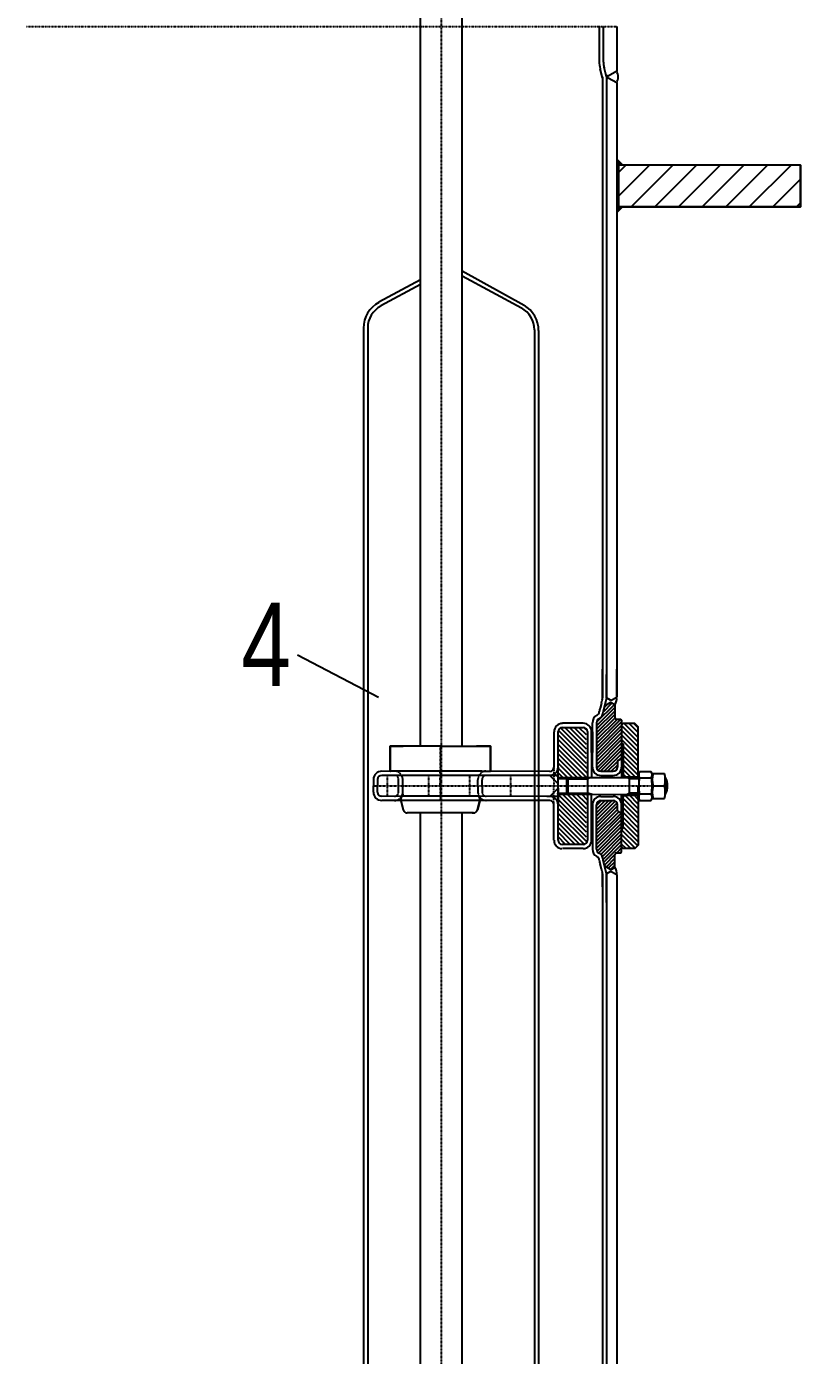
# Model space of a CAD drawing. Extents: x 77471 to 85881, y 26709 to 38599.
# Drawn here: x 83125 to 84052, y 34330 to 35921 of the extents above; entities that cross this region are included whole.
import ezdxf
from ezdxf.enums import TextEntityAlignment as Align

# ---------------------------------------------------------------- set-up
doc = ezdxf.new("R2010")
doc.units = 0
doc.header["$MEASUREMENT"] = 0
for name, pattern in [('DASHDOT', [1, 0.5, -0.25, 0, -0.25]), ('DASHED', [0.75, 0.5, -0.25]), ('DIVIDE', [1.25, 0.5, -0.25, 0, -0.25, 0, -0.25])]:
    doc.linetypes.add(name, pattern=pattern)
for name, color, linetype in [('10', 7, 'CONTINUOUS'), ('15', 7, 'CONTINUOUS'), ('20', 7, 'CONTINUOUS'), ('21', 7, 'CONTINUOUS'), ('22', 7, 'CONTINUOUS'), ('30', 7, 'CONTINUOUS'), ('5', 7, 'CONTINUOUS'), ('60', 7, 'CONTINUOUS')]:
    doc.layers.add(name, color=color, linetype=linetype)
doc.styles.get("Standard").update_dxf_attribs({"font": 'txt', "height": 0.2})

msp = doc.modelspace()

# ---------------------------------------------------------------- linework, layer by layer
at = {"layer": '10', "color": 2, "linetype": 'DASHDOT'}
for p, q in [((83621.8, 36687.6), (83621.8, 33082.3)), ((83620.7, 35059.1), (83620.7, 35029.1))]:
    msp.add_line(p, q, dxfattribs=at)
at = {"layer": '10', "color": 3, "linetype": 'Continuous'}
for p, q in [((83596.8, 35059.1), (83596.8, 36389.9)), ((83646.8, 35059.1), (83646.8, 36389.8)), ((83810.8, 35920.8), (83810.8, 35879.3)), ((83815.8, 35920.8), (83815.8, 35879.3)), ((83831.8, 35920.8), (83831.8, 35867.2)), ((83814.9, 35859.2), (83811.9, 35870.3)), ((83819.8, 35860.5), (83816.8, 35871.6)), ((84051.8, 35755), (83831.8, 35755)), ((83833.8, 35755), (83833.8, 35705)), ((83833.8, 35746.1), (83842.7, 35755)), ((83833.8, 35717.8), (83870.9, 35755)), ((83849.2, 35705), (83899.2, 35755)), ((83877.5, 35705), (83927.5, 35755)), ((83905.8, 35705), (83955.8, 35755)), ((83934.1, 35705), (83984.1, 35755)), ((83962.4, 35705), (84012.4, 35755)), ((83990.6, 35705), (84040.6, 35755)), ((84051.8, 35755), (84051.8, 35705)), ((84018.9, 35705), (84051.8, 35737.9)), ((84047.2, 35705), (84051.8, 35709.6)), ((84051.8, 35705), (83831.8, 35705)), ((83666.3, 34999.1), (83575.1, 34999.1)), ((83596.8, 33719.1), (83596.8, 34979)), ((83646.8, 33719.1), (83646.8, 34978.4))]:
    msp.add_line(p, q, dxfattribs=at)
at = {"layer": '10', "color": 3, "linetype": 'DIVIDE'}
msp.add_line((83125.4, 35920.8), (83831.8, 35920.8), dxfattribs=at)
at = {"layer": '10', "color": 92, "linetype": 'Continuous'}
for p, q in [((83814.8, 35860.4), (83814.8, 35116.8)), ((83819.8, 35860.5), (83819.8, 35116.6)), ((83831.8, 35853.7), (83831.8, 35117.6)), ((83814.8, 35117.1), (83814.8, 35151.2)), ((83819.7, 35151.2), (83819.7, 35116.9)), ((83831.8, 35117.9), (83831.8, 35151.2)), ((83819.8, 35116.9), (83819.8, 35144.9)), ((83814.7, 35132.7), (83814.7, 35116.9)), ((83828.7, 35104.6), (83807.7, 35083.6)), ((83828.7, 35108.8), (83807.8, 35087.9)), ((83813.8, 35110.7), (83811.9, 35104.8)), ((83819.7, 35116.9), (83815.7, 35100.7)), ((83826.5, 35110.8), (83815.7, 35100)), ((83824.3, 35111.4), (83817.5, 35107.5)), ((83821, 35109.5), (83817.6, 35106.2)), ((83824.3, 35114.3), (83819.7, 35116.9)), ((83824.3, 35114.3), (83825.4, 35114.3)), ((83824.3, 35111.4), (83825.4, 35111.4)), ((83825.4, 35114.3), (83831.8, 35117.9)), ((83825.4, 35111.4), (83829.7, 35109)), ((83829.7, 35109), (83829.7, 35093.4)), ((83802.7, 35033.9), (83802.7, 35087.2)), ((83828.7, 35100.4), (83807.7, 35079.4)), ((83828.7, 35096.1), (83807.7, 35075.1)), ((83829.1, 35092.3), (83807.7, 35070.9)), ((83832.6, 35091.5), (83807.7, 35066.6)), ((83836.8, 35091.4), (83807.7, 35062.4)), ((83837.7, 35088.1), (83807.7, 35058.1)), ((83807.7, 35087.2), (83807.7, 35033.9)), ((83831.7, 35091.4), (83836.7, 35091.4)), ((83836.7, 35091.4), (83837.7, 35090.4)), ((83837.7, 35090.4), (83837.7, 35021.4)), ((83837.7, 35083.9), (83807.7, 35053.9)), ((83837.7, 35079.7), (83807.7, 35049.7)), ((83837.7, 35075.4), (83807.7, 35045.4)), ((83837.7, 35071.2), (83807.7, 35041.2)), ((83560.7, 35059.1), (83560.7, 35029.1)), ((83620.7, 35059.1), (83560.7, 35059.1)), ((83560.7, 35059.1), (83560.7, 35029.1)), ((83561.1, 35059.1), (83560.7, 35058.7)), ((83620.7, 35059.1), (83680.7, 35059.1)), ((83680.5, 35059.1), (83680.7, 35058.8)), ((83680.7, 35059.1), (83680.7, 35029.1)), ((83680.7, 35059.1), (83680.7, 35029.1)), ((83837.7, 35066.9), (83807.7, 35036.9)), ((83837.7, 35062.7), (83807.9, 35032.8)), ((83837.7, 35058.4), (83809.6, 35030.2)), ((83802.1, 35051.5), (83801.7, 35051.1)), ((83802.7, 35050.7), (83801.7, 35049.7)), ((83802.7, 35049.3), (83801.7, 35050.3)), ((83802.7, 35049.3), (83801.7, 35048.3)), ((83802.7, 35047.9), (83801.7, 35048.9)), ((83802.7, 35047.9), (83801.7, 35046.9)), ((83802.7, 35046.4), (83801.7, 35047.4)), ((83802.7, 35046.4), (83801.7, 35045.4)), ((83802.7, 35045), (83801.7, 35046)), ((83802.7, 35045), (83801.7, 35044)), ((83802.7, 35043.6), (83801.7, 35044.6)), ((83802.7, 35043.6), (83801.7, 35042.6)), ((83802.7, 35042.2), (83801.7, 35043.2)), ((83802.1, 35041.5), (83801.7, 35041.8)), ((83802.7, 35050.7), (83802, 35051.5)), ((83802.7, 35042.2), (83802, 35041.5)), ((83837.7, 35054.2), (83812.6, 35029)), ((83837.7, 35050), (83816.7, 35029)), ((83832.7, 35040.7), (83821, 35029)), ((83832.7, 35041.5), (83837.7, 35044.3)), ((83832.7, 35041.5), (83832.7, 35034)), ((83837.7, 35045.7), (83834.5, 35042.5)), ((83560.7, 35029.3), (83561, 35029.1)), ((83560.7, 35029.3), (83561, 35029.1)), ((83565.7, 35029.1), (83560.7, 35029.1)), ((83565.7, 35029.1), (83560.7, 35029.1)), ((83670.2, 35029.1), (83680.7, 35029.1)), ((83670.2, 35029.1), (83680.7, 35029.1)), ((83812.7, 35029), (83827.7, 35029)), ((83812.7, 35024), (83827.7, 35024)), ((83832.7, 35036.5), (83825.2, 35029)), ((83832, 35031.4), (83830.4, 35029.9)), ((83573.4, 34993.8), (83576.4, 34982.8)), ((83573.4, 34993.8), (83576.4, 34982.8)), ((83574.8, 34998.7), (83574.7, 34998.7)), ((83574.8, 34998.7), (83574.7, 34998.7)), ((83668.1, 34993.8), (83665.1, 34982.8)), ((83665.1, 34982.8), (83668.1, 34993.8)), ((83666.7, 34998.7), (83666.8, 34998.7)), ((83666.7, 34998.7), (83666.8, 34998.7)), ((83813.8, 34994), (83807.7, 34987.9)), ((83818, 34994), (83807.7, 34983.7)), ((83822.3, 34994), (83807.7, 34979.4)), ((83826.5, 34994), (83807.7, 34975.2)), ((83830, 34993.2), (83807.7, 34970.9)), ((83832.1, 34991), (83807.7, 34966.7)), ((83812.7, 34999), (83827.7, 34999)), ((83812.7, 34994), (83827.7, 34994)), ((83837.7, 34932.5), (83837.7, 35001.5)), ((83660.3, 34979.1), (83581.2, 34979.1)), ((83627.2, 34979.1), (83614.2, 34979.1)), ((83626.9, 34979.1), (83614.5, 34979.1)), ((83658.7, 34979.1), (83660.3, 34979.1)), ((83802.1, 34981.4), (83801.7, 34981.1)), ((83802.7, 34980.7), (83801.7, 34979.7)), ((83802.7, 34979.3), (83801.7, 34980.3)), ((83802.7, 34979.3), (83801.7, 34978.3)), ((83802.7, 34977.9), (83801.7, 34978.9)), ((83802.7, 34977.9), (83801.7, 34976.9)), ((83802.7, 34976.5), (83801.7, 34977.5)), ((83802.7, 34976.5), (83801.7, 34975.5)), ((83802.7, 34975), (83801.7, 34976)), ((83802.7, 34975), (83801.7, 34974)), ((83802.7, 34980.7), (83802, 34981.4)), ((83802.7, 34989), (83802.7, 34935.7)), ((83807.7, 34935.7), (83807.7, 34989)), ((83832.7, 34987.5), (83807.7, 34962.5)), ((83832.7, 34983.2), (83807.7, 34958.2)), ((83834.3, 34980.5), (83807.7, 34954)), ((83837, 34979), (83807.7, 34949.7)), ((83837.7, 34975.5), (83807.7, 34945.5)), ((83832.7, 34981.5), (83832.7, 34989)), ((83832.7, 34981.5), (83837.7, 34978.6)), ((83802.7, 34973.6), (83801.7, 34974.6)), ((83802.7, 34973.6), (83801.7, 34972.6)), ((83802.7, 34972.2), (83801.7, 34973.2)), ((83802.1, 34971.4), (83801.7, 34971.8)), ((83802.7, 34972.2), (83802, 34971.4)), ((83837.7, 34971.2), (83807.7, 34941.2)), ((83837.7, 34967), (83807.7, 34937)), ((83837.7, 34962.8), (83808.3, 34933.3)), ((83837.7, 34958.5), (83810.5, 34931.3)), ((83837.7, 34954.3), (83812.9, 34929.4)), ((83837.7, 34950), (83814.7, 34927)), ((83837.7, 34945.8), (83815.6, 34923.6)), ((83837.7, 34941.5), (83816.5, 34920.3)), ((83829.7, 34929.3), (83817.5, 34917)), ((83829.7, 34913.9), (83829.7, 34929.5)), ((83831.7, 34931.5), (83836.7, 34931.5)), ((83837.7, 34937.3), (83831.9, 34931.5)), ((83837.7, 34933.1), (83836.1, 34931.5)), ((83836.7, 34931.5), (83837.7, 34932.5)), ((83813.8, 34912.2), (83811.9, 34918.1)), ((83819.7, 34906.3), (83815.7, 34922.5)), ((83824.3, 34911.5), (83817.5, 34915.4)), ((83829.7, 34925.1), (83819.1, 34914.4)), ((83829.7, 34920.8), (83821.8, 34912.9)), ((83824.3, 34911.5), (83825.4, 34911.5)), ((83829.7, 34916.6), (83824.6, 34911.5)), ((83825.4, 34911.5), (83829.7, 34913.9)), ((83814.7, 34890.5), (83814.7, 34906.3)), ((83814.8, 34906.1), (83814.8, 33776.8)), ((83814.8, 34906.1), (83814.8, 34872)), ((83824.3, 34909), (83819.7, 34906.3)), ((83819.7, 34872), (83819.7, 34906.3)), ((83819.8, 34906.3), (83819.8, 33776.6)), ((83819.8, 34906.3), (83819.8, 34878.3)), ((83824.3, 34909), (83825.4, 34909)), ((83825.4, 34909), (83831.8, 34905.3)), ((83831.8, 34905.3), (83831.8, 33777.6)), ((83831.8, 34905.3), (83831.8, 34872))]:
    msp.add_line(p, q, dxfattribs=at)
at = {"layer": '10', "color": 1, "linetype": 'Continuous'}
for p, q in [((83801.9, 35051.5), (83801.7, 35051.3)), ((83802.3, 35051.5), (83801.7, 35050.9)), ((83802.7, 35051.5), (83801.7, 35050.5)), ((83802.7, 35050.2), (83801.7, 35051.2)), ((83802.7, 35051), (83801.7, 35050)), ((83802.7, 35049.8), (83801.7, 35050.8)), ((83802.7, 35050.6), (83801.7, 35049.6)), ((83802.7, 35049.4), (83801.7, 35050.4)), ((83802.7, 35050.2), (83801.7, 35049.2)), ((83802.7, 35049), (83801.7, 35050)), ((83802.7, 35049.8), (83801.7, 35048.8)), ((83802.7, 35048.5), (83801.7, 35049.5)), ((83802.7, 35049.3), (83801.7, 35048.3)), ((83802.7, 35048.1), (83801.7, 35049.1)), ((83802.7, 35048.9), (83801.7, 35047.9)), ((83802.7, 35047.7), (83801.7, 35048.7)), ((83802.7, 35048.5), (83801.7, 35047.5)), ((83802.7, 35047.3), (83801.7, 35048.3)), ((83802.7, 35048.1), (83801.7, 35047.1)), ((83802.7, 35046.8), (83801.7, 35047.8)), ((83802.7, 35047.7), (83801.7, 35046.7)), ((83802.7, 35046.4), (83801.7, 35047.4)), ((83802.7, 35047.2), (83801.7, 35046.2)), ((83802.7, 35046), (83801.7, 35047)), ((83802.7, 35046.8), (83801.7, 35045.8)), ((83802.7, 35045.6), (83801.7, 35046.6)), ((83802.7, 35046.4), (83801.7, 35045.4)), ((83802.7, 35045.1), (83801.7, 35046.1)), ((83802.7, 35046), (83801.7, 35045)), ((83802.7, 35044.7), (83801.7, 35045.7)), ((83802.7, 35045.5), (83801.7, 35044.5)), ((83802.7, 35044.3), (83801.7, 35045.3)), ((83802.7, 35045.1), (83801.7, 35044.1)), ((83802.7, 35043.9), (83801.7, 35044.9)), ((83802.7, 35044.7), (83801.7, 35043.7)), ((83802.7, 35043.4), (83801.7, 35044.4)), ((83802.7, 35044.3), (83801.7, 35043.3)), ((83802.7, 35043), (83801.7, 35044)), ((83802.7, 35043.8), (83801.7, 35042.8)), ((83802.7, 35042.6), (83801.7, 35043.6)), ((83802.7, 35043.4), (83801.7, 35042.4)), ((83802.7, 35042.2), (83801.7, 35043.2)), ((83802.7, 35043), (83801.7, 35042)), ((83802.7, 35041.7), (83801.7, 35042.7)), ((83802.7, 35042.6), (83801.7, 35041.6)), ((83802.6, 35041.5), (83801.7, 35042.3)), ((83802.2, 35041.5), (83801.7, 35041.9)), ((83801.8, 35041.5), (83801.7, 35041.5)), ((83802.7, 35050.7), (83801.9, 35051.5)), ((83802.7, 35042.1), (83802.1, 35041.5)), ((83802.7, 35051.1), (83802.4, 35051.5)), ((83802.7, 35041.7), (83802.5, 35041.5)), ((83802.6, 34981.4), (83801.7, 34980.6)), ((83802.2, 34981.4), (83801.7, 34981)), ((83801.8, 34981.4), (83801.7, 34981.4)), ((83802.7, 34980.3), (83801.7, 34981.3)), ((83802.7, 34981.2), (83801.7, 34980.2)), ((83802.7, 34979.9), (83801.7, 34980.9)), ((83802.7, 34980.7), (83801.7, 34979.7)), ((83802.7, 34979.5), (83801.7, 34980.5)), ((83802.7, 34980.3), (83801.7, 34979.3)), ((83802.7, 34979.1), (83801.7, 34980.1)), ((83802.7, 34979.9), (83801.7, 34978.9)), ((83802.7, 34978.6), (83801.7, 34979.6)), ((83802.7, 34979.5), (83801.7, 34978.5)), ((83802.7, 34978.2), (83801.7, 34979.2)), ((83802.7, 34979), (83801.7, 34978)), ((83802.7, 34977.8), (83801.7, 34978.8)), ((83802.7, 34978.6), (83801.7, 34977.6)), ((83802.7, 34977.4), (83801.7, 34978.4)), ((83802.7, 34978.2), (83801.7, 34977.2)), ((83802.7, 34977), (83801.7, 34978)), ((83802.7, 34977.8), (83801.7, 34976.8)), ((83802.7, 34976.5), (83801.7, 34977.5)), ((83802.7, 34977.3), (83801.7, 34976.3)), ((83802.7, 34976.1), (83801.7, 34977.1)), ((83802.7, 34976.9), (83801.7, 34975.9)), ((83802.7, 34975.7), (83801.7, 34976.7)), ((83802.7, 34976.5), (83801.7, 34975.5)), ((83802.7, 34975.3), (83801.7, 34976.3)), ((83802.7, 34976.1), (83801.7, 34975.1)), ((83802.7, 34974.8), (83801.7, 34975.8)), ((83802.7, 34975.6), (83801.7, 34974.6)), ((83802.7, 34974.4), (83801.7, 34975.4)), ((83802.7, 34975.2), (83801.7, 34974.2)), ((83802.7, 34974), (83801.7, 34975)), ((83802.7, 34974.8), (83801.7, 34973.8)), ((83802.7, 34980.8), (83802.1, 34981.4)), ((83802.7, 34981.2), (83802.5, 34981.4)), ((83802.7, 34973.6), (83801.7, 34974.6)), ((83802.7, 34974.4), (83801.7, 34973.4)), ((83802.7, 34973.1), (83801.7, 34974.1)), ((83802.7, 34973.9), (83801.7, 34972.9)), ((83802.7, 34972.7), (83801.7, 34973.7)), ((83802.7, 34973.5), (83801.7, 34972.5)), ((83802.7, 34972.3), (83801.7, 34973.3)), ((83802.7, 34973.1), (83801.7, 34972.1)), ((83802.7, 34971.9), (83801.7, 34972.9)), ((83802.7, 34972.7), (83801.7, 34971.7)), ((83802.7, 34971.4), (83801.7, 34972.4)), ((83802.3, 34971.4), (83801.7, 34972)), ((83801.9, 34971.4), (83801.7, 34971.6)), ((83802.7, 34972.3), (83801.9, 34971.4)), ((83802.7, 34971.8), (83802.4, 34971.4))]:
    msp.add_line(p, q, dxfattribs=at)
at = {"layer": '10', "color": 3, "linetype": 'Continuous'}
msp.add_lwpolyline([(83819.8, 35858.3), (83821.8, 35859.5), (83821.8, 35859.5), (83831.8, 35853.7), (83831.8, 35853.7, 0.262314), (83831.8, 35867.2), (83831.8, 35867.2), (83821.8, 35861.5), (83821.8, 35861.5), (83819.1, 35863), (83819.1, 35863), (83819.8, 35860.5), (83819.8, 35860.5)], format="xyb", close=True, dxfattribs=at)
msp.add_lwpolyline([(83833.8, 35705), (84051.8, 35705), (84051.8, 35755), (83833.8, 35755)], close=True, dxfattribs=at)
at = {"layer": '10', "color": 92, "linetype": 'Continuous'}
for points in [[(83670.2, 35029.1), (83560.7, 35029.1), (83560.7, 35059.1), (83576.4, 35059.1)], [(83670.2, 35029.1), (83680.7, 35029.1), (83680.7, 35059.1), (83663.9, 35059.1)]]:
    msp.add_lwpolyline(points, dxfattribs=at)
for points in [[(83802.7, 35051.5), (83801.7, 35051.5), (83801.7, 35041.5), (83802.7, 35041.5)], [(83802.7, 34971.4), (83801.7, 34971.4), (83801.7, 34981.4), (83802.7, 34981.4)]]:
    msp.add_lwpolyline(points, close=True, dxfattribs=at)
at = {"layer": '10', "color": 3, "linetype": 'Continuous'}
for radius in [35, 30]:
    msp.add_arc((83845.8, 35879.3), radius, 180, 195.0021, dxfattribs=at)
at = {"layer": '10', "color": 92, "linetype": 'Continuous'}
for centre, radius, start, end in [((83830.9, 35098.3), 20.1, 161.2249, 173.6632), ((83794.7, 35117.1), 20, 342.1546, 0.0007), ((83812.7, 35087.2), 10, 117.6728, 180), ((83812.7, 35087.2), 5, 113.9664, 180), ((83805.4, 35100.9), 5.6, 299.3823, 355.7801), ((83805.7, 35100.4), 10, 299.5877, 360), ((83831.7, 35093.4), 2, 180, 270), ((83812.7, 35034), 10, 180, 270), ((83812.7, 35034), 5, 180, 270), ((83827.7, 35034), 5, 270, 360), ((83827.7, 35034), 10, 270, 360), ((83578.2, 34995.1), 5, 135, 194.9971), ((83578.2, 34995.1), 5, 135, 194.9971), ((83571.2, 35002.3), 5, 315, 360), ((83663.2, 34995.1), 5, 345.0029, 45), ((83663.2, 34995.1), 5, 345.0029, 45), ((83812.7, 34989), 10, 90, 180), ((83812.7, 34989), 5, 90, 180), ((83827.7, 34989), 10, 0, 90), ((83827.7, 34989), 5, 0, 90), ((83581.2, 34984.1), 5, 194.9951, 270), ((83581.2, 34984.1), 5, 194.9951, 270), ((83660.3, 34984.1), 5, 270, 345.0049), ((83660.3, 34984.1), 5, 270, 345.0049), ((83812.7, 34935.7), 10, 180, 242.3272), ((83812.7, 34935.7), 5, 180, 246.0336), ((83805.7, 34922.5), 10, 360, 60.4123), ((83831.7, 34929.5), 2, 90, 180), ((83805.4, 34922), 5.6, 4.2199, 60.6177), ((83830.9, 34924.6), 20.1, 186.3368, 198.7751), ((83794.7, 34906.1), 20, 359.9993, 17.8454)]:
    msp.add_arc(centre, radius, start, end, dxfattribs=at)
at = {"layer": '10', "color": 3, "linetype": 'Continuous'}
for points in [[(83831.8, 35754.9), (83831.8, 35763.6), (83840.4, 35754.9)], [(83831.8, 35705), (83831.8, 35696.4), (83840.4, 35705)]]:
    msp.add_solid(points, dxfattribs=at)
at = {"layer": '15', "color": 1, "linetype": 'Continuous'}
msp.add_line((83546.7, 35117.4), (83449.9, 35168), dxfattribs=at)
at = {"layer": '15', "color": 92, "linetype": 'Continuous'}
msp.add_line((83571, 35059.1), (83576.4, 35059.1), dxfattribs=at)
msp.add_lwpolyline([(83571.2, 35029.1), (83560.7, 35029.1), (83560.7, 35059.1), (83570.8, 35059.1)], dxfattribs=at)
for centre, start, end in [((83578.2, 34995.1), 135, 192.4138), ((83571.2, 35002.3), 315, 360)]:
    msp.add_arc(centre, 5, start, end, dxfattribs=at)
at = {"layer": '20', "color": 92, "linetype": 'Continuous'}
for p, q in [((83857.7, 35069.6), (83840.9, 35086.4)), ((83857.7, 35075.3), (83846.6, 35086.4)), ((83857.7, 35080.9), (83852.2, 35086.4)), ((83795.7, 35038.5), (83761.7, 35072.5)), ((83795.7, 35044.2), (83762, 35077.9)), ((83795.7, 35049.8), (83764.6, 35081)), ((83795.7, 35055.5), (83769.9, 35081.3)), ((83795.7, 35061.1), (83775.4, 35081.5)), ((83795.7, 35066.8), (83781.1, 35081.5)), ((83795.7, 35072.5), (83786.7, 35081.5)), ((83795.2, 35078.7), (83792.9, 35080.9)), ((83857.7, 35064), (83837.7, 35084)), ((83857.7, 35058.3), (83837.7, 35078.3)), ((83857.7, 35052.7), (83837.7, 35072.7)), ((83796.7, 35031.9), (83761.7, 35066.9)), ((83796.7, 35026.2), (83761.7, 35061.2)), ((83797.3, 35020), (83761.7, 35055.5)), ((83857.7, 35047), (83837.7, 35067)), ((83857.7, 35041.3), (83839.7, 35059.3)), ((83791.7, 35020), (83761.7, 35049.9)), ((83786, 35020), (83761.7, 35044.2)), ((83780.4, 35020), (83761.7, 35038.6)), ((83857.7, 35035.7), (83839.7, 35053.7)), ((83857.7, 35030), (83839.7, 35048)), ((83857.7, 35024.4), (83839.7, 35042.4)), ((83751.9, 35028.9), (83550.7, 35029.1)), ((83748.2, 35023.9), (83550.7, 35024.1)), ((83761.7, 35023.9), (83748.2, 35023.9)), ((83751.7, 35028.9), (83751.9, 35028.9)), ((83763.6, 35020), (83758, 35025.5)), ((83774.7, 35020), (83761.7, 35032.9)), ((83769.1, 35020), (83761.7, 35027.3)), ((83802.7, 35032.3), (83802.7, 35032.2)), ((83854, 35022.4), (83839.7, 35036.7)), ((83848.4, 35022.4), (83839.7, 35031.1)), ((83842.7, 35022.4), (83839.7, 35025.4)), ((83839.7, 35023.4), (83839.7, 35021.4)), ((83540.7, 35019.1), (83540.7, 35011.6)), ((83540.7, 35004.1), (83540.7, 35011.6)), ((83545.7, 35019.1), (83545.7, 35011.6)), ((83545.7, 35004.1), (83545.7, 35011.6)), ((83840.7, 35022.4), (83840.7, 35021.4)), ((83856.7, 35022.4), (83856.7, 35021.4)), ((83857.7, 34995), (83857.7, 35011.5)), ((83748.2, 34998.9), (83550.7, 34999.1)), ((83751.9, 34993.9), (83550.7, 34994.1)), ((83761.7, 34998.9), (83748.2, 34998.9)), ((83751.7, 34993.9), (83751.9, 34993.9)), ((83795.7, 34967.3), (83760.7, 35002.3)), ((83795.7, 34961.6), (83760.7, 34996.6)), ((83795.7, 34972.9), (83765.7, 35002.9)), ((83795.7, 34978.6), (83771.4, 35003)), ((83795.7, 34984.2), (83777, 35003)), ((83796.9, 34988.7), (83782.7, 35003)), ((83796.7, 34994.6), (83789.9, 35001.5)), ((83796.7, 35000.2), (83794, 35003)), ((83839.7, 34999.5), (83839.7, 35001.5)), ((83840.9, 35000.5), (83839.7, 34998.5)), ((83857.7, 34978.5), (83839.7, 34996.5)), ((83857.7, 34972.8), (83839.7, 34990.8)), ((83840.7, 35000.5), (83840.7, 35001.5)), ((83857.7, 34984.1), (83841.4, 35000.5)), ((83857.7, 34989.8), (83847.1, 35000.5)), ((83857.7, 34995.4), (83852.7, 35000.5)), ((83856.7, 35000.5), (83856.7, 35001.5)), ((83795.7, 34956), (83761.7, 34990)), ((83795.7, 34950.3), (83761.7, 34984.3)), ((83795.5, 34944.9), (83761.7, 34978.6)), ((83857.7, 34967.2), (83839.7, 34985.2)), ((83857.7, 34961.5), (83839.7, 34979.5)), ((83792.8, 34941.9), (83761.7, 34973)), ((83787.6, 34941.5), (83761.7, 34967.3)), ((83782, 34941.5), (83761.7, 34961.7)), ((83838.8, 34960.9), (83837.7, 34959.1)), ((83857, 34939.7), (83837.7, 34958.9)), ((83857.7, 34955.8), (83839.7, 34973.8)), ((83857.7, 34950.2), (83839.7, 34968.2)), ((83857.7, 34944.5), (83839.7, 34962.5)), ((83776.3, 34941.5), (83761.7, 34956)), ((83770.6, 34941.5), (83761.7, 34950.4)), ((83854.1, 34936.8), (83837.7, 34953.2)), ((83848.8, 34936.5), (83837.7, 34947.6)), ((83843.2, 34936.5), (83837.7, 34941.9))]:
    msp.add_line(p, q, dxfattribs=at)
at = {"layer": '20', "color": 92, "linetype": 'DASHED'}
for p, q in [((83570.7, 35004.2), (83570.7, 35019.2)), ((83575.7, 35004.1), (83575.7, 35019.2)), ((83665.7, 35011.7), (83665.7, 35019.2)), ((83665.7, 35011.7), (83665.7, 35004.2)), ((83670.7, 35011.7), (83670.7, 35019.2)), ((83670.7, 35011.7), (83670.7, 35004.2))]:
    msp.add_line(p, q, dxfattribs=at)
at = {"layer": '20', "color": 92, "linetype": 'Continuous'}
for points in [[(83837.7, 35084.4), (83837.7, 35062.6), (83837.7, 35062.6), (83839.7, 35061.4), (83839.7, 35061.4), (83839.7, 35023.4), (83839.7, 35023.4), (83840.7, 35022.4), (83840.7, 35022.4), (83856.7, 35022.4), (83856.7, 35022.4), (83857.7, 35023.4), (83857.7, 35021.4), (83857.7, 35082.4), (83857.7, 35082.4), (83853.7, 35086.4), (83853.7, 35086.4), (83839.7, 35086.4), (83839.7, 35086.4)], [(83837.7, 34938.5), (83837.7, 34960.3), (83837.7, 34960.3), (83839.7, 34961.5), (83839.7, 34961.5), (83839.7, 34999.5), (83839.7, 34999.5), (83840.7, 35000.5), (83840.7, 35000.5), (83856.7, 35000.5), (83856.7, 35000.5), (83857.7, 34999.5), (83857.7, 35001.5), (83857.7, 34940.5), (83857.7, 34940.5), (83853.7, 34936.5), (83853.7, 34936.5), (83839.7, 34936.5), (83839.7, 34936.5)]]:
    msp.add_lwpolyline(points, close=True, dxfattribs=at)
for points in [[(83761.7, 35013.9), (83751.7, 35023.9), (83751.7, 35023.9), (83761.7, 35013.9), (83761.7, 35033.9), (83761.7, 35033.9, -0.414214), (83751.7, 35023.9), (83751.7, 35023.9)], [(83761.7, 35008.9), (83751.7, 34998.9), (83751.7, 34998.9), (83761.7, 35008.9), (83761.7, 34988.9), (83761.7, 34988.9, 0.414214), (83751.7, 34998.9), (83751.7, 34998.9)]]:
    msp.add_lwpolyline(points, format="xyb", close=True, dxfattribs=at)
for centre, radius, start, end in [((83550.7, 35019.1), 10, 90, 180), ((83550.7, 35019.1), 5, 90, 180), ((83751.7, 35033.9), 5, 270, 360), ((83751.7, 35033.9), 10, 270, 360), ((83550.7, 35004.1), 10, 180, 270), ((83550.7, 35004.1), 5, 180, 270), ((83751.7, 34988.9), 5, 0, 90)]:
    msp.add_arc(centre, radius, start, end, dxfattribs=at)
at = {"layer": '20', "color": 92, "linetype": 'DASHED'}
for centre, radius, start, end in [((83565.7, 35019.2), 10, 0, 90), ((83565.7, 35019.2), 5, 0, 90), ((83675.7, 35019.2), 10, 92.0407, 180), ((83675.7, 35019.2), 5, 90, 180), ((83565.7, 35004.2), 5, 270, 0), ((83565.7, 35004.1), 10, 269.9534, 0), ((83675.7, 35004.2), 10, 180, 270), ((83675.7, 35004.2), 5, 180, 270)]:
    msp.add_arc(centre, radius, start, end, dxfattribs=at)
at = {"layer": '21', "color": 92, "linetype": 'Continuous'}
for p, q in [((83646.8, 35628.1), (83720.9, 35587)), ((83596.8, 35617.6), (83547.1, 35590.6)), ((83596.8, 35611.9), (83549.5, 35586.2)), ((83646.8, 35622.4), (83717.7, 35583.9)), ((83528.8, 35559.8), (83528.8, 34904.8)), ((83533.8, 35559.8), (83533.9, 33236.6)), ((83733.4, 35557.5), (83733.4, 35029)), ((83738.4, 35556.7), (83738.4, 35029)), ((83733.4, 34993.9), (83733.4, 33689)), ((83738.4, 34993.9), (83738.4, 33689)), ((83528.8, 34904.8), (83528.8, 33236.6))]:
    msp.add_line(p, q, dxfattribs=at)
at = {"layer": '21', "color": 92, "linetype": 'DASHED'}
for p, q in [((83733.4, 35029), (83733.4, 34993.9)), ((83738.4, 35029), (83738.4, 34993.9))]:
    msp.add_line(p, q, dxfattribs=at)
at = {"layer": '21', "color": 92, "linetype": 'Continuous'}
for centre, radius, start, end in [((83563.8, 35559.8), 35, 118.5008, 180), ((83563.8, 35559.8), 30, 118.5015, 180), ((83703.4, 35557.5), 30, 0, 61.4992), ((83703.4, 35556.7), 35, 0, 59.9984)]:
    msp.add_arc(centre, radius, start, end, dxfattribs=at)
at = {"layer": '22', "color": 92, "linetype": 'Continuous'}
for p, q in [((83791.7, 35086.5), (83766.8, 35086.5)), ((83761.7, 35020), (83761.7, 35076.7)), ((83766.7, 35081.5), (83791.7, 35081.5)), ((83796.7, 35076.5), (83796.7, 35011.5)), ((83801.7, 35051.4), (83801.7, 35076.6)), ((83801.7, 35076.5), (83801.7, 35021.5)), ((83802.7, 35051.4), (83802.7, 35076.6)), ((83802.7, 35076.4), (83802.7, 35054.8)), ((83802.7, 35076.4), (83802.7, 35051.4)), ((83761.7, 35021.5), (83796.7, 35021.5)), ((83761.7, 35011.5), (83761.7, 35020)), ((83771.7, 35020), (83761.7, 35020)), ((83761.7, 35003), (83761.7, 35011.5)), ((83771.7, 35020), (83773.2, 35021.5)), ((83771.7, 35020), (83771.7, 35011.5)), ((83771.7, 35020), (83796.7, 35020)), ((83771.7, 35011.5), (83771.7, 35003)), ((83773.2, 35021.5), (83773.2, 35011.5)), ((83773.2, 35011.5), (83773.2, 35001.5)), ((83801.3, 35021.5), (83796.7, 35020)), ((83796.7, 35011.5), (83796.7, 34946.5)), ((83761.7, 34946.5), (83761.7, 35003)), ((83761.7, 35003), (83771.7, 35003)), ((83761.7, 35001.5), (83802.7, 35001.5)), ((83773.2, 35001.5), (83771.7, 35003)), ((83771.7, 35002.9), (83796.7, 35002.9)), ((83801.3, 35001.5), (83796.7, 35003)), ((83801.7, 34946.4), (83801.7, 35001.5)), ((83771.7, 34941.5), (83766.7, 34941.5)), ((83791.7, 34936.4), (83766.8, 34936.4)), ((83791.7, 34941.5), (83771.7, 34941.5))]:
    msp.add_line(p, q, dxfattribs=at)
at = {"layer": '22', "color": 92, "linetype": 'DASHDOT'}
msp.add_line((83540.7, 35011.5), (83892.8, 35011.5), dxfattribs=at)
at = {"layer": '22', "color": 92, "linetype": 'Continuous'}
for centre, radius, start, end in [((83821.4, 35115.7), 10.6, 322.0987, 11.7746), ((83791.7, 35076.5), 10, 0, 90), ((83766.7, 35076.5), 5, 90, 180), ((83791.7, 35076.5), 5, 0, 90), ((83766.7, 34946.5), 5, 180, 270), ((83791.7, 34946.5), 5, 270, 360), ((83791.7, 34946.4), 10, 270, 360), ((83821.4, 34907.5), 10.6, 348.2254, 37.9013)]:
    msp.add_arc(centre, radius, start, end, dxfattribs=at)
at = {"layer": '30', "color": 92, "linetype": 'DASHDOT'}
for p, q in [((83557.6, 34999.5), (83557.6, 35023.5)), ((83606.9, 34999.5), (83606.9, 35023.5)), ((83620.7, 35011.6), (83620.7, 35029.1)), ((83656.1, 34999), (83656.1, 35023)), ((83705.3, 34999.5), (83705.3, 35023.5)), ((83620.7, 35011.6), (83620.7, 34994.1))]:
    msp.add_line(p, q, dxfattribs=at)
at = {"layer": '30', "color": 52, "linetype": 'DASHDOT'}
msp.add_line((83828.8, 35011.5), (83831.7, 35011.5), dxfattribs=at)
at = {"layer": '30', "color": 92, "linetype": 'Continuous'}
for centre, start, end in [((83766.8, 35076.4), 90, 180), ((83766.8, 34946.4), 180, 267.438)]:
    msp.add_arc(centre, 10, start, end, dxfattribs=at)
at = {"layer": '5', "color": 92, "linetype": 'Continuous'}
for p, q in [((83756.7, 35076.4), (83756.7, 35033.9)), ((83756.7, 35076.4), (83756.7, 35033.9)), ((83756.7, 34946.4), (83756.7, 34988.9)), ((83756.7, 34946.4), (83756.7, 34988.9))]:
    msp.add_line(p, q, dxfattribs=at)
at = {"layer": '5', "color": 92, "linetype": 'DIVIDE'}
for p in [(83756.7, 35033.9), (83756.7, 34988.9)]:
    msp.add_line(p, (83756.7, 35011.4), dxfattribs=at)
at = {"layer": '60', "color": 92, "linetype": 'Continuous'}
for p, q in [((83858.2, 35025), (83858.2, 35011.5)), ((83859.3, 35028.8), (83873.2, 35028.8)), ((83874.2, 35025), (83874.2, 35011.5)), ((83875.2, 35026.5), (83889.1, 35026.5)), ((83773.2, 35021.4), (83858.2, 35021.5)), ((83844.2, 35021.5), (83846.7, 35020)), ((83846.7, 35021.5), (83846.7, 35011.5)), ((83858.2, 35020), (83846.7, 35020)), ((83846.7, 35011.5), (83846.7, 35001.5)), ((83858.2, 34997.9), (83858.2, 35011.5)), ((83859.2, 35021), (83873.3, 35021)), ((83874.2, 34997.9), (83874.2, 35011.5)), ((83875.2, 35011.5), (83889.1, 35011.5)), ((83890.9, 35020), (83890.1, 35020)), ((83890.1, 35019), (83890.1, 35011.5)), ((83890.1, 35011.5), (83890.1, 35001.5)), ((83890.1, 35011.5), (83890.1, 35004)), ((83773.2, 35001.4), (83858.2, 35001.5)), ((83844.2, 35001.5), (83846.7, 35003)), ((83858.2, 35003), (83846.7, 35003)), ((83859.2, 35001.9), (83873.3, 35001.9)), ((83859.3, 34994.1), (83873.2, 34994.1)), ((83875.2, 34996.5), (83889.1, 34996.5)), ((83890.9, 35003), (83890.1, 35003))]:
    msp.add_line(p, q, dxfattribs=at)
for centre, radius, start, end in [((83866.2, 35024.9), 7.95, 150.6436, 208.9867), ((83866.3, 35024.9), 7.95, 331.0133, 29.3564), ((83902.9, 35019), 28.6, 164.8167, 195.1833), ((83861.4, 35019), 28.6, 344.8167, 15.1833), ((83914.7, 35010.5), 56.5, 169.221, 178.9872), ((83914.7, 35012.5), 56.5, 181.0128, 190.779), ((83817.8, 35010.5), 56.5, 1.0128, 10.779), ((83817.8, 35012.5), 56.5, 349.221, 358.9872), ((83902.9, 35004), 28.6, 164.8167, 195.1833), ((83861.4, 35004), 28.6, 344.8167, 15.1833), ((83872.8, 35011.5), 20, 330.0262, 30.0229), ((83866.2, 34998), 7.95, 151.0133, 209.3564), ((83866.3, 34998), 7.95, 330.6436, 28.9867)]:
    msp.add_arc(centre, radius, start, end, dxfattribs=at)

# ---------------------------------------------------------------- texts
at = {"layer": '15', "color": 1, "linetype": 'Continuous', "width": 0.79999}
msp.add_text('4', height=100, dxfattribs=at).set_placement((83412.1, 35131.1), align=Align.CENTER)

doc.saveas('drawing.dxf')
